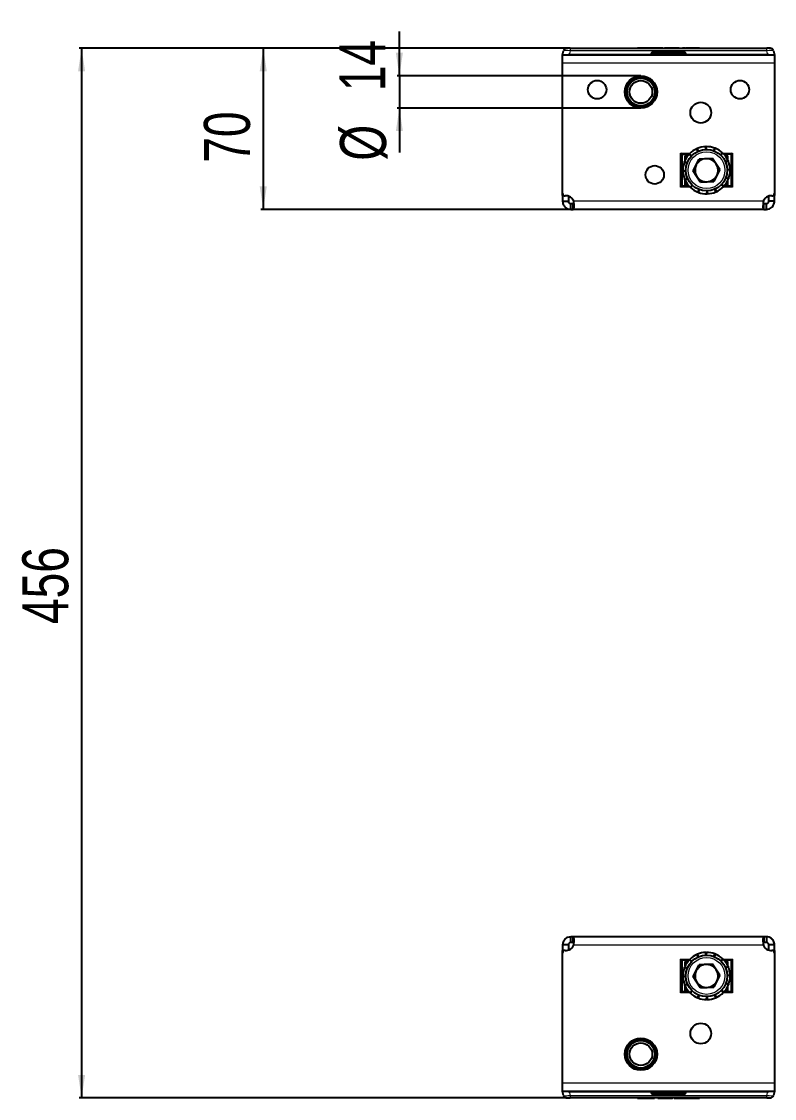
# Model space of a CAD drawing. Header units: millimetres. Extents: x -438 to 2930, y -570 to 593.
# Drawn here: x -438.4 to -111.4, y -569.5 to -101.7 of the extents above; entities that cross this region are included whole.
import ezdxf

# ---------------------------------------------------------------- set-up
doc = ezdxf.new("R2010")
doc.units = ezdxf.units.MM
doc.layers.add('FORMAT', color=7, linetype='Continuous')
doc.styles.add('SLDTEXTSTYLE0', font='TXT', dxfattribs={"width": 0.75})
doc.dimstyles.new('SLDDIMSTYLE0', dxfattribs={"dimtxt": 20, "dimasz": 10, "dimexe": 0, "dimexo": 0.0625, "dimgap": 5, "dimtad": 2, "dimdec": 1, "dimrnd": 1e-09, "dimzin": 12, "dimdsep": 46, "dimtxsty": 'SLDTEXTSTYLE0', "dimsah": 1, "dimcen": 0.09, "dimadec": 0, "dimazin": 3, "dimtfac": 1, "dimtofl": 0, "dimtmove": 0, "dimatfit": 3, "dimfxl": 0, "dimfrac": 2, "dimtolj": 1, "dimtzin": 12, "dimarcsym": 0})
doc.dimstyles.new('SLDDIMSTYLE1', dxfattribs={"dimtxt": 20, "dimasz": 10, "dimexe": 0, "dimexo": 0.0625, "dimgap": 5, "dimtad": 2, "dimdec": 1, "dimrnd": 1e-09, "dimzin": 12, "dimdsep": 46, "dimtxsty": 'SLDTEXTSTYLE0', "dimsah": 1, "dimcen": 0.09, "dimadec": 0, "dimazin": 3, "dimtfac": 1, "dimtmove": 0, "dimatfit": 0, "dimfxl": 0, "dimfrac": 2, "dimtolj": 1, "dimtzin": 12, "dimarcsym": 0})

# ---------------------------------------------------------------- blocks, each defined once
blk = doc.blocks.new('_D_6')
at = {"layer": 'FORMAT'}
for p, q in [((-201.53, -113.3), (-334.43, -113.3)), ((-333.43, -113.3), (-333.43, -183.3)), ((-198.84, -183.3), (-334.43, -183.3))]:
    blk.add_line(p, q, dxfattribs=at)
for points in [[(-333.43, -113.3), (-334.97, -123.3), (-331.89, -123.3)], [(-333.43, -183.3), (-331.89, -173.3), (-334.97, -173.3)]]:
    blk.add_solid(points, dxfattribs=at)
at = {"layer": 'FORMAT', "insert": (-359.21, -163.07), "char_height": 20, "attachment_point": 1, "rotation": 90, "style": 'SLDTEXTSTYLE0'}
blk.add_mtext('70', dxfattribs=at)
blk = doc.blocks.new('_D_7')
at = {"layer": 'FORMAT'}
for p, q in [((-201.53, -113.3), (-413.31, -113.3)), ((-412.31, -113.3), (-412.31, -569.3)), ((-201.53, -569.3), (-413.31, -569.3))]:
    blk.add_line(p, q, dxfattribs=at)
for points in [[(-412.31, -113.3), (-413.85, -123.3), (-410.77, -123.3)], [(-412.31, -569.3), (-410.77, -559.3), (-413.85, -559.3)]]:
    blk.add_solid(points, dxfattribs=at)
at = {"layer": 'FORMAT', "insert": (-438.09, -363.46), "char_height": 20, "attachment_point": 1, "rotation": 90, "style": 'SLDTEXTSTYLE0'}
blk.add_mtext('456', dxfattribs=at)
blk = doc.blocks.new('_D_8')
at = {"layer": 'FORMAT'}
for p, q in [((-274.31, -125.3), (-274.31, -106.07)), ((-169.43, -125.3), (-275.31, -125.3)), ((-274.31, -125.3), (-274.31, -139.3)), ((-169.43, -139.3), (-275.31, -139.3)), ((-274.31, -139.3), (-274.31, -158.53))]:
    blk.add_line(p, q, dxfattribs=at)
for points in [[(-274.31, -125.3), (-272.77, -115.3), (-275.85, -115.3)], [(-274.31, -139.3), (-275.85, -149.3), (-272.77, -149.3)]]:
    blk.add_solid(points, dxfattribs=at)
at = {"layer": 'FORMAT', "char_height": 20, "attachment_point": 1, "rotation": 90, "style": 'SLDTEXTSTYLE0'}
for s, insert in [('14', (-300.39, -131.99)), ('%%c', (-300.09, -162.16))]:
    blk.add_mtext(s, dxfattribs=dict(at, insert=insert))

msp = doc.modelspace()

# ---------------------------------------------------------------- linework, layer by layer
at = {"color": 7, "linetype": 'Continuous', "lineweight": 25}
for p, q in [((-203.42, -116.1), (-202.97, -114.41)), ((-203.42, -116.3), (-203.42, -116.1)), ((-203.42, -119.8), (-203.42, -116.3)), ((-111.42, -116.3), (-203.42, -116.3)), ((-200.07, -113.3), (-201.52, -113.3)), ((-164.92, -116.1), (-200.52, -116.1)), ((-200.07, -113.3), (-114.77, -113.3)), ((-170.85, -113.1), (-170.85, -113.3)), ((-165.19, -113.1), (-165.13, -113.1)), ((-165.13, -113.1), (-165.13, -113.3)), ((-165.13, -113.1), (-164, -113.1)), ((-164.92, -115.6), (-164.92, -116.1)), ((-164.92, -116.3), (-164.92, -116.1)), ((-150.42, -115.1), (-164.42, -115.1)), ((-164, -113.1), (-164, -113.3)), ((-164, -113.1), (-161.34, -113.1)), ((-161.34, -113.1), (-161.34, -113.3)), ((-161.34, -113.1), (-159.85, -113.1)), ((-159.85, -113.1), (-159.85, -113.3)), ((-159.04, -113.07), (-159.04, -113.3)), ((-155.57, -113.1), (-152.74, -113.1)), ((-152.74, -113.1), (-152.74, -113.3)), ((-151.6, -113.1), (-151.6, -113.3)), ((-151.34, -113.1), (-151.34, -113.3)), ((-150.11, -113.1), (-150.11, -113.3)), ((-149.92, -116.1), (-149.92, -115.6)), ((-114.32, -116.1), (-149.92, -116.1)), ((-149.92, -116.3), (-149.92, -116.1)), ((-149.67, -113.1), (-144.43, -113.1)), ((-143.99, -113.1), (-143.99, -113.3)), ((-113.32, -113.3), (-114.77, -113.3)), ((-111.87, -114.41), (-111.42, -116.1)), ((-111.42, -116.1), (-111.42, -116.3)), ((-111.42, -116.3), (-111.42, -119.8)), ((-203.42, -176.4), (-203.42, -119.8)), ((-111.42, -119.8), (-111.42, -176.4)), ((-151.92, -159.3), (-152.27, -158.95)), ((-144.68, -158.12), (-145.2, -156.98)), ((-144.97, -156.88), (-144.57, -158.07)), ((-141.26, -157.3), (-141.31, -156.05)), ((-141.06, -156.05), (-141.14, -157.3)), ((-137.8, -157.86), (-137.36, -156.68)), ((-137.13, -156.77), (-137.68, -157.9)), ((-134.8, -159.69), (-133.96, -158.78)), ((-133.77, -158.95), (-134.71, -159.78)), ((-129.57, -158.95), (-129.92, -159.3)), ((-151.92, -159.3), (-151.92, -173.3)), ((-148.41, -159.3), (-151.92, -159.3)), ((-151.57, -159.65), (-151.92, -159.3)), ((-149.36, -163.17), (-150.53, -162.74)), ((-150.44, -162.5), (-149.32, -163.05)), ((-150.17, -161.88), (-150.17, -160)), ((-149.01, -160), (-150.17, -160)), ((-147.52, -160.18), (-148.44, -159.33)), ((-148.27, -159.15), (-147.44, -160.09)), ((-147.92, -159.55), (-147.92, -159.81)), ((-146.69, -166.58), (-144.05, -161.44)), ((-138.28, -161.16), (-144.05, -161.44)), ((-135.15, -166.02), (-138.28, -161.16)), ((-129.92, -159.3), (-133.43, -159.3)), ((-131.67, -160), (-132.84, -160)), ((-132.74, -162.54), (-131.61, -162.02)), ((-131.51, -162.24), (-132.69, -162.65)), ((-131.67, -161.88), (-131.67, -160)), ((-129.92, -159.3), (-129.92, -173.3)), ((-151.17, -166.44), (-149.92, -166.51)), ((-149.92, -166.64), (-151.16, -166.69)), ((-143.56, -171.43), (-146.69, -166.58)), ((-135.15, -166.02), (-137.8, -171.15)), ((-131.93, -165.95), (-130.68, -165.91)), ((-130.67, -166.16), (-131.92, -166.08)), ((-151.57, -172.95), (-151.92, -173.3)), ((-150.34, -170.35), (-149.15, -169.94)), ((-149.1, -170.06), (-150.24, -170.58)), ((-150.17, -172.6), (-150.17, -170.71)), ((-150.17, -172.6), (-149.01, -172.6)), ((-148.07, -173.64), (-147.13, -172.81)), ((-147.04, -172.9), (-147.89, -173.82)), ((-143.56, -171.43), (-137.8, -171.15)), ((-133.57, -173.44), (-134.41, -172.51)), ((-134.32, -172.41), (-133.4, -173.26)), ((-133.92, -173.05), (-133.92, -172.78)), ((-132.84, -172.6), (-131.67, -172.6)), ((-131.4, -170.09), (-132.53, -169.54)), ((-132.48, -169.42), (-131.31, -169.86)), ((-131.67, -172.6), (-131.67, -170.71)), ((-129.92, -173.3), (-130.27, -172.95)), ((-203.42, -177.29), (-203.42, -176.4)), ((-203.42, -177.29), (-203.42, -179.8)), ((-200.92, -177.51), (-200.92, -179.8)), ((-151.92, -173.3), (-152.27, -173.65)), ((-151.92, -173.3), (-148.41, -173.3)), ((-144.71, -175.82), (-144.16, -174.69)), ((-144.05, -174.74), (-144.48, -175.91)), ((-140.78, -176.55), (-140.7, -175.29)), ((-140.58, -175.29), (-140.53, -176.54)), ((-136.87, -175.71), (-137.28, -174.53)), ((-137.16, -174.47), (-136.64, -175.61)), ((-129.92, -173.3), (-133.43, -173.3)), ((-129.57, -173.65), (-129.92, -173.3)), ((-113.92, -179.8), (-113.92, -177.51)), ((-111.42, -176.4), (-111.42, -177.29)), ((-111.42, -179.8), (-111.42, -177.29)), ((-203.42, -179.8), (-200.92, -179.8)), ((-199.92, -183.3), (-199.92, -180.8)), ((-199.92, -180.8), (-198.83, -180.8)), ((-198.83, -183.3), (-198.83, -180.8)), ((-116.01, -183.3), (-116.01, -180.8)), ((-116.01, -180.8), (-114.92, -180.8)), ((-114.92, -183.3), (-114.92, -180.8)), ((-111.42, -179.8), (-113.92, -179.8)), ((-199.92, -183.3), (-198.83, -183.3)), ((-116.01, -183.3), (-198.83, -183.3)), ((-116.01, -183.3), (-114.92, -183.3)), ((-199.92, -501.8), (-199.92, -499.3)), ((-198.83, -499.3), (-199.92, -499.3)), ((-198.83, -501.8), (-198.83, -499.3)), ((-116.01, -499.3), (-198.83, -499.3)), ((-116.01, -499.3), (-116.01, -501.8)), ((-114.92, -499.3), (-116.01, -499.3)), ((-114.92, -499.3), (-114.92, -501.8)), ((-200.92, -502.8), (-203.42, -502.8)), ((-203.42, -502.8), (-203.42, -505.3)), ((-200.92, -502.8), (-200.92, -505.08)), ((-198.83, -501.8), (-199.92, -501.8)), ((-114.92, -501.8), (-116.01, -501.8)), ((-111.42, -502.8), (-113.92, -502.8)), ((-113.92, -505.08), (-113.92, -502.8)), ((-111.42, -505.3), (-111.42, -502.8)), ((-203.42, -506.2), (-203.42, -505.3)), ((-203.42, -562.8), (-203.42, -506.2)), ((-151.92, -509.3), (-152.27, -508.95)), ((-151.92, -509.3), (-151.92, -523.3)), ((-148.41, -509.3), (-151.92, -509.3)), ((-151.57, -509.65), (-151.92, -509.3)), ((-147.47, -510.12), (-148.38, -509.27)), ((-148.27, -509.3), (-148.35, -509.3)), ((-148.21, -509.09), (-147.38, -510.03)), ((-147.92, -509.55), (-147.92, -509.7)), ((-147.34, -509.99), (-147.92, -509.65)), ((-144.61, -508.09), (-145.12, -506.95)), ((-144.89, -506.85), (-144.49, -508.04)), ((-141.19, -507.3), (-141.22, -506.05)), ((-140.97, -506.05), (-141.06, -507.3)), ((-137.72, -507.88), (-137.28, -506.72)), ((-137.05, -506.81), (-137.61, -507.93)), ((-134.75, -509.75), (-133.89, -508.84)), ((-133.71, -509.01), (-134.66, -509.83)), ((-133.43, -509.3), (-129.92, -509.3)), ((-129.92, -509.3), (-130.27, -509.65)), ((-129.57, -508.95), (-129.92, -509.3)), ((-129.92, -509.3), (-129.92, -523.3)), ((-111.42, -505.3), (-111.42, -506.2)), ((-111.42, -506.2), (-111.42, -562.8)), ((-149.33, -513.1), (-150.5, -512.65)), ((-150.41, -512.42), (-149.29, -512.98)), ((-150.17, -511.88), (-150.17, -510)), ((-149.01, -510), (-150.17, -510)), ((-147.35, -510), (-147.6, -510)), ((-146.69, -516.6), (-144.07, -511.46)), ((-138.3, -511.15), (-144.07, -511.46)), ((-135.16, -515.99), (-138.3, -511.15)), ((-131.67, -510), (-132.84, -510)), ((-132.71, -512.61), (-131.57, -512.1)), ((-131.47, -512.33), (-132.66, -512.72)), ((-131.67, -511.88), (-131.67, -510)), ((-151.17, -516.35), (-149.92, -516.44)), ((-149.92, -516.56), (-151.17, -516.6)), ((-143.54, -521.44), (-146.69, -516.6)), ((-135.16, -515.99), (-137.78, -521.14)), ((-131.93, -516.03), (-130.68, -515.99)), ((-130.67, -516.24), (-131.92, -516.16)), ((-151.92, -523.3), (-152.27, -523.65)), ((-151.57, -522.95), (-151.92, -523.3)), ((-151.92, -523.3), (-148.41, -523.3)), ((-150.37, -520.27), (-149.18, -519.87)), ((-149.13, -519.98), (-150.27, -520.5)), ((-150.17, -522.6), (-150.17, -520.71)), ((-150.17, -522.6), (-149.01, -522.6)), ((-148.13, -523.58), (-147.19, -522.76)), ((-147.1, -522.85), (-147.95, -523.75)), ((-143.54, -521.44), (-137.78, -521.14)), ((-134.5, -522.61), (-133.92, -522.94)), ((-134.49, -522.6), (-134.24, -522.6)), ((-133.64, -523.51), (-134.46, -522.56)), ((-134.37, -522.47), (-133.46, -523.33)), ((-133.92, -523.05), (-133.92, -522.9)), ((-133.5, -523.3), (-133.57, -523.3)), ((-129.92, -523.3), (-133.43, -523.3)), ((-132.84, -522.6), (-131.67, -522.6)), ((-131.43, -520.17), (-132.55, -519.61)), ((-132.51, -519.49), (-131.34, -519.94)), ((-131.67, -522.6), (-131.67, -520.71)), ((-129.92, -523.3), (-130.27, -522.95)), ((-129.57, -523.65), (-129.92, -523.3)), ((-144.8, -525.79), (-144.24, -524.66)), ((-144.12, -524.71), (-144.56, -525.88)), ((-140.87, -526.55), (-140.78, -525.3)), ((-140.66, -525.29), (-140.62, -526.54)), ((-136.95, -525.75), (-137.35, -524.56)), ((-137.23, -524.51), (-136.72, -525.65)), ((-203.42, -566.3), (-203.42, -562.8)), ((-111.42, -562.8), (-111.42, -566.3)), ((-203.42, -566.5), (-203.42, -566.3)), ((-203.42, -566.3), (-111.42, -566.3)), ((-202.97, -568.18), (-203.42, -566.5)), ((-201.52, -569.3), (-200.07, -569.3)), ((-200.52, -566.5), (-164.92, -566.5)), ((-114.77, -569.3), (-200.07, -569.3)), ((-170.85, -569.5), (-170.85, -569.3)), ((-165.17, -569.5), (-170.41, -569.5)), ((-164.92, -566.3), (-164.92, -566.5)), ((-164.92, -566.5), (-164.92, -567)), ((-164.74, -569.5), (-164.74, -569.3)), ((-164.42, -567.5), (-150.42, -567.5)), ((-163.5, -569.5), (-163.5, -569.3)), ((-163.25, -569.5), (-163.25, -569.3)), ((-162.1, -569.5), (-162.1, -569.3)), ((-159.28, -569.5), (-162.1, -569.5)), ((-155.81, -569.52), (-155.81, -569.3)), ((-155, -569.5), (-155, -569.3)), ((-153.51, -569.5), (-155, -569.5)), ((-153.51, -569.5), (-153.51, -569.3)), ((-150.84, -569.5), (-153.51, -569.5)), ((-150.84, -569.5), (-150.84, -569.3)), ((-149.71, -569.5), (-150.84, -569.5)), ((-149.92, -566.3), (-149.92, -566.5)), ((-149.92, -567), (-149.92, -566.5)), ((-149.92, -566.5), (-114.32, -566.5)), ((-149.71, -569.5), (-149.71, -569.3)), ((-149.65, -569.5), (-149.71, -569.5)), ((-143.99, -569.5), (-143.99, -569.3)), ((-114.77, -569.3), (-113.32, -569.3)), ((-111.42, -566.5), (-111.87, -568.18)), ((-111.42, -566.3), (-111.42, -566.5))]:
    msp.add_line(p, q, dxfattribs=at)
at = {"color": 8, "linetype": 'Continuous', "lineweight": 18}
for p, q in [((-200.07, -114.41), (-200.52, -116.1)), ((-200.07, -113.3), (-200.07, -114.41)), ((-114.77, -114.41), (-200.07, -114.41)), ((-168.74, -113.1), (-168.74, -113.3)), ((-164.42, -115.6), (-164.92, -115.6)), ((-164.42, -115.6), (-164.42, -115.1)), ((-164.42, -115.6), (-164.42, -116.3)), ((-150.42, -115.6), (-164.42, -115.6)), ((-157.93, -113.1), (-157.93, -113.3)), ((-155.57, -113.1), (-155.57, -113.3)), ((-150.42, -115.6), (-150.42, -115.1)), ((-150.42, -116.3), (-150.42, -115.6)), ((-150.42, -115.6), (-149.92, -115.6)), ((-149.67, -113.1), (-149.67, -113.3)), ((-144.43, -113.1), (-144.43, -113.3)), ((-114.77, -114.41), (-114.77, -113.3)), ((-114.32, -116.1), (-114.77, -114.41)), ((-111.42, -119.8), (-203.42, -119.8)), ((-152.27, -173.65), (-152.27, -158.95)), ((-152.27, -158.95), (-148.07, -158.95)), ((-134.11, -158.95), (-129.57, -158.95)), ((-129.57, -158.95), (-129.57, -173.65)), ((-148.72, -159.65), (-151.57, -159.65)), ((-151.57, -159.65), (-151.57, -172.95)), ((-130.27, -172.95), (-130.27, -159.3)), ((-151.57, -172.95), (-148.72, -172.95)), ((-133.12, -172.95), (-130.27, -172.95)), ((-202.86, -177.29), (-203.42, -177.29)), ((-147.73, -173.65), (-152.27, -173.65)), ((-129.57, -173.65), (-133.78, -173.65)), ((-111.42, -177.29), (-111.98, -177.29)), ((-116.25, -179.8), (-198.59, -179.8)), ((-198.59, -502.8), (-116.25, -502.8)), ((-203.42, -505.3), (-202.86, -505.3)), ((-152.27, -508.95), (-148.07, -508.95)), ((-152.27, -523.65), (-152.27, -508.95)), ((-148.72, -509.65), (-151.57, -509.65)), ((-151.57, -509.65), (-151.57, -522.95)), ((-133.99, -508.95), (-129.57, -508.95)), ((-130.27, -509.65), (-133.12, -509.65)), ((-130.27, -522.95), (-130.27, -509.65)), ((-129.57, -508.95), (-129.57, -523.65)), ((-111.98, -505.3), (-111.42, -505.3)), ((-147.85, -523.65), (-152.27, -523.65)), ((-151.57, -522.95), (-148.72, -522.95)), ((-129.57, -523.65), (-133.78, -523.65)), ((-133.12, -522.95), (-130.27, -522.95)), ((-203.42, -562.8), (-111.42, -562.8)), ((-200.52, -566.5), (-200.07, -568.18)), ((-200.07, -568.18), (-114.77, -568.18)), ((-200.07, -568.18), (-200.07, -569.3)), ((-170.41, -569.5), (-170.41, -569.3)), ((-165.17, -569.5), (-165.17, -569.3)), ((-164.42, -567), (-164.92, -567)), ((-164.42, -566.3), (-164.42, -567)), ((-164.42, -567), (-164.42, -567.5)), ((-164.42, -567), (-150.42, -567)), ((-159.28, -569.5), (-159.28, -569.3)), ((-156.91, -569.5), (-156.91, -569.3)), ((-150.42, -567), (-150.42, -566.3)), ((-150.42, -567), (-149.92, -567)), ((-150.42, -567), (-150.42, -567.5)), ((-146.1, -569.5), (-146.1, -569.3)), ((-114.77, -568.18), (-114.32, -566.5)), ((-114.77, -569.3), (-114.77, -568.18))]:
    msp.add_line(p, q, dxfattribs=at)
at = {"color": 7, "linetype": 'Continuous', "lineweight": 25}
for centre, radius in [((-169.42, -132.3), 7), ((-169.42, -132.3), 6.5), ((-169.42, -132.3), 6), ((-188.42, -131.3), 4), ((-169.42, -132.3), 4.93), ((-126.42, -131.3), 4), ((-143.42, -141.3), 4.5), ((-140.92, -166.3), 9), ((-163.42, -168.3), 4), ((-140.92, -516.3), 9), ((-143.42, -541.3), 4.5), ((-169.42, -550.3), 7), ((-169.42, -550.3), 6.5), ((-169.42, -550.3), 6), ((-169.42, -550.3), 4.92)]:
    msp.add_circle(centre, radius, dxfattribs=at)
at = {"color": 8, "linetype": 'Continuous', "lineweight": 18}
for centre, radius in [((-169.42, -132.3), 6.25), ((-140.92, -166.3), 8), ((-140.92, -516.3), 8), ((-169.42, -550.3), 6.25)]:
    msp.add_circle(centre, radius, dxfattribs=at)
at = {"color": 7, "linetype": 'Continuous', "lineweight": 25}
for centre, radius, start, end in [((-201.52, -114.8), 1.5, 90, 165), ((-164.42, -115.6), 0.5, 90, 180), ((-150.42, -115.6), 0.5, 0, 90), ((-113.32, -114.8), 1.5, 15, 90), ((-140.92, -166.3), 10.25, 114.6828, 135.7869), ((-140.92, -166.3), 10.25, 92.1828, 113.2869), ((-140.92, -166.3), 10.25, 69.6828, 90.7869), ((-140.92, -166.3), 10.25, 47.1828, 68.2869), ((-140.92, -166.3), 10.25, 24.6828, 45.7869), ((-140.92, -166.3), 10.25, 159.6828, 180.7869), ((-140.92, -166.3), 10.25, 137.1828, 158.2869), ((-140.92, -166.3), 5, 92.7878, 152.7878), ((-140.92, -166.3), 5, 32.7878, 92.7878), ((-140.92, -166.3), 5, 332.7878, 32.7878), ((-140.92, -166.3), 10.25, 2.1828, 23.2869), ((-140.92, -166.3), 10.25, 182.1828, 203.2869), ((-140.92, -166.3), 5, 152.7878, 212.7878), ((-140.92, -166.3), 10.25, 339.6828, 0.7869), ((-140.92, -166.3), 10.25, 204.6828, 225.7869), ((-140.92, -166.3), 5, 212.7878, 272.7878), ((-140.92, -166.3), 5, 272.7878, 332.7878), ((-140.92, -166.3), 10.25, 317.1828, 338.2869), ((-202.42, -176.4), 1, 180, 276.3794), ((-201.92, -180.87), 3.5, 17.8253, 96.3794), ((-140.92, -166.3), 10.25, 227.1828, 248.2869), ((-140.92, -166.3), 10.25, 249.6828, 270.7869), ((-140.92, -166.3), 10.25, 272.1828, 293.2869), ((-140.92, -166.3), 10.25, 294.6828, 315.7869), ((-112.92, -180.87), 3.5, 83.6206, 162.1747), ((-112.42, -176.4), 1, 263.6206, 0), ((-202.42, -506.2), 1, 83.6206, 180), ((-201.92, -501.73), 3.5, 263.6206, 342.1747), ((-112.92, -501.73), 3.5, 197.8253, 276.3794), ((-112.42, -506.2), 1, 0, 96.3794), ((-140.92, -516.3), 10.25, 136.6868, 157.7909), ((-140.92, -516.3), 10.25, 114.1868, 135.2909), ((-140.92, -516.3), 10.25, 91.6868, 112.7909), ((-140.92, -516.3), 10.25, 69.1868, 90.2909), ((-140.92, -516.3), 10.25, 46.6868, 67.7909), ((-140.92, -516.3), 10.25, 24.1868, 45.2909), ((-140.92, -516.3), 10.25, 159.1868, 180.2909), ((-140.92, -516.3), 5, 153.0175, 213.0175), ((-140.92, -516.3), 5, 93.0175, 153.0175), ((-140.92, -516.3), 5, 33.0175, 93.0175), ((-140.92, -516.3), 5, 333.0175, 33.0175), ((-140.92, -516.3), 10.25, 1.6868, 22.7909), ((-140.92, -516.3), 10.25, 181.6868, 202.7909), ((-140.92, -516.3), 5, 213.0175, 273.0175), ((-140.92, -516.3), 5, 273.0175, 333.0175), ((-140.92, -516.3), 10.25, 339.1868, 0.2909), ((-140.92, -516.3), 10.25, 204.1868, 225.2909), ((-140.92, -516.3), 10.25, 226.6868, 247.7909), ((-140.92, -516.3), 10.25, 294.1868, 315.2909), ((-140.92, -516.3), 10.25, 316.6868, 337.7909), ((-140.92, -516.3), 10.25, 249.1868, 270.2909), ((-140.92, -516.3), 10.25, 271.6868, 292.7909), ((-201.52, -567.8), 1.5, 195, 270), ((-164.42, -567), 0.5, 180, 270), ((-150.42, -567), 0.5, 270, 0), ((-113.32, -567.8), 1.5, 270, 345)]:
    msp.add_arc(centre, radius, start, end, dxfattribs=at)
at = {"color": 8, "linetype": 'Continuous', "lineweight": 18}
for centre, major_axis, start_param, end_param in [((-199.97, -114.8), (3, -0.38), 1.621093, 3.124852), ((-114.88, -114.8), (3, 0.38), 0.016741, 1.520499), ((-199.97, -567.8), (3, 0.38), 3.158333, 4.662092), ((-114.88, -567.8), (3, -0.38), 4.762686, 6.266445)]:
    msp.add_ellipse(centre, major_axis=major_axis, ratio=0.123038, start_param=start_param, end_param=end_param, dxfattribs=at)
at = {"color": 7, "linetype": 'Continuous', "lineweight": 25}
for centre, major_axis, start_param, end_param in [((-203.42, -127.69), (3.1, 11.57), 0.067037, 0.253072), ((-111.42, -127.69), (-3.1, 11.57), 6.030113, 6.216148), ((-203.42, -554.91), (3.1, -11.57), 6.030113, 6.216148), ((-111.42, -554.91), (-3.1, -11.57), 0.067037, 0.253072)]:
    msp.add_ellipse(centre, major_axis=major_axis, ratio=0.250563, start_param=start_param, end_param=end_param, dxfattribs=at)
for points, knots in [([(-170.85, -113.1), (-170.48, -113.1), (-169.79, -113.1), (-169.07, -113.1), (-168.74, -113.1)], [0, 0, 0, 0, 0.5368, 1, 1, 1, 1]), ([(-168.74, -113.1), (-168.24, -113.1), (-167.3, -113.1), (-166.11, -113.1), (-165.38, -113.1), (-165.2, -113.1), (-165.19, -113.1)], [0, 0, 0, 0, 0.381983, 0.713352, 0.984017, 1, 1, 1, 1]), ([(-159.02, -113.1), (-159.02, -113.1), (-159.05, -113.1), (-158.89, -113.1), (-158.53, -113.1), (-158.14, -113.1), (-157.93, -113.1)], [0, 0, 0, 0, 0.061615, 0.333035, 0.637399, 1, 1, 1, 1]), ([(-157.93, -113.1), (-157.77, -113.1), (-157.41, -113.1), (-156.61, -113.1), (-155.98, -113.1), (-155.57, -113.1)], [0, 0, 0, 0, 0.2167419, 0.4896426, 1, 1, 1, 1]), ([(-151.34, -113.1), (-151.29, -113.1), (-151.18, -113.1), (-150.88, -113.1), (-150.6, -113.1), (-150.39, -113.1), (-150.33, -113.1)], [0, 0, 0, 0, 0.2552772, 0.5383026, 0.8540781, 1, 1, 1, 1]), ([(-151.17, -113.1), (-151.05, -113.1), (-150.81, -113.1), (-150.51, -113.1), (-150.33, -113.1), (-150.33, -113.1)], [0, 0, 0, 0, 0.466249, 0.997338, 1, 1, 1, 1]), ([(-150.11, -113.1), (-150.1, -113.1), (-150.08, -113.1), (-149.97, -113.1), (-149.83, -113.1), (-149.72, -113.1), (-149.67, -113.1)], [0, 0, 0, 0, 0.285248, 0.560563, 0.777151, 1, 1, 1, 1]), ([(-144.43, -113.1), (-144.36, -113.1), (-144.24, -113.1), (-144.1, -113.1), (-144.01, -113.1), (-144, -113.1), (-143.99, -113.1)], [0, 0, 0, 0, 0.281303, 0.555629, 0.773878, 1, 1, 1, 1]), ([(-145.2, -156.98), (-145.16, -156.97), (-145.11, -156.94), (-145.03, -156.91), (-144.99, -156.89), (-144.97, -156.88)], [0, 0, 0, 0, 0.499981, 0.749988, 1, 1, 1, 1]), ([(-141.31, -156.05), (-141.27, -156.05), (-141.21, -156.05), (-141.12, -156.05), (-141.08, -156.05), (-141.06, -156.05)], [0, 0, 0, 0, 0.499981, 0.749988, 1, 1, 1, 1]), ([(-137.36, -156.68), (-137.32, -156.7), (-137.27, -156.72), (-137.19, -156.75), (-137.15, -156.77), (-137.13, -156.77)], [0, 0, 0, 0, 0.4999808, 0.7499881, 1, 1, 1, 1]), ([(-133.96, -158.78), (-133.92, -158.81), (-133.88, -158.85), (-133.82, -158.91), (-133.79, -158.94), (-133.77, -158.95)], [0, 0, 0, 0, 0.499981, 0.749988, 1, 1, 1, 1]), ([(-150.53, -162.74), (-150.52, -162.7), (-150.5, -162.64), (-150.47, -162.56), (-150.45, -162.52), (-150.44, -162.5)], [0, 0, 0, 0, 0.4999808, 0.7499881, 1, 1, 1, 1]), ([(-148.44, -159.33), (-148.41, -159.3), (-148.37, -159.25), (-148.31, -159.19), (-148.28, -159.16), (-148.27, -159.15)], [0, 0, 0, 0, 0.499981, 0.749988, 1, 1, 1, 1]), ([(-131.61, -162.02), (-131.59, -162.05), (-131.57, -162.11), (-131.53, -162.19), (-131.51, -162.23), (-131.51, -162.24)], [0, 0, 0, 0, 0.4999808, 0.7499881, 1, 1, 1, 1]), ([(-151.16, -166.69), (-151.17, -166.65), (-151.17, -166.58), (-151.17, -166.5), (-151.17, -166.46), (-151.17, -166.44)], [0, 0, 0, 0, 0.499981, 0.749988, 1, 1, 1, 1]), ([(-130.68, -165.91), (-130.68, -165.95), (-130.68, -166.01), (-130.67, -166.09), (-130.67, -166.14), (-130.67, -166.16)], [0, 0, 0, 0, 0.4999808, 0.7499881, 1, 1, 1, 1]), ([(-150.24, -170.58), (-150.25, -170.54), (-150.28, -170.48), (-150.31, -170.41), (-150.33, -170.37), (-150.34, -170.35)], [0, 0, 0, 0, 0.499981, 0.749988, 1, 1, 1, 1]), ([(-131.31, -169.86), (-131.32, -169.89), (-131.35, -169.95), (-131.38, -170.03), (-131.39, -170.07), (-131.4, -170.09)], [0, 0, 0, 0, 0.4999808, 0.7499881, 1, 1, 1, 1]), ([(-147.89, -173.82), (-147.92, -173.79), (-147.96, -173.74), (-148.02, -173.69), (-148.05, -173.66), (-148.07, -173.64)], [0, 0, 0, 0, 0.499981, 0.749988, 1, 1, 1, 1]), ([(-144.48, -175.91), (-144.52, -175.89), (-144.58, -175.87), (-144.66, -175.84), (-144.69, -175.83), (-144.71, -175.82)], [0, 0, 0, 0, 0.499981, 0.749988, 1, 1, 1, 1]), ([(-140.53, -176.54), (-140.57, -176.54), (-140.64, -176.54), (-140.72, -176.54), (-140.76, -176.55), (-140.78, -176.55)], [0, 0, 0, 0, 0.499981, 0.749988, 1, 1, 1, 1]), ([(-136.64, -175.61), (-136.68, -175.63), (-136.74, -175.65), (-136.81, -175.69), (-136.85, -175.7), (-136.87, -175.71)], [0, 0, 0, 0, 0.499981, 0.749988, 1, 1, 1, 1]), ([(-133.4, -173.26), (-133.43, -173.29), (-133.47, -173.34), (-133.53, -173.4), (-133.56, -173.43), (-133.57, -173.44)], [0, 0, 0, 0, 0.499981, 0.749988, 1, 1, 1, 1]), ([(-203.42, -179.8), (-203.4, -180.11), (-203.35, -180.7), (-202.95, -181.65), (-202.24, -182.52), (-201.14, -183.17), (-200.34, -183.25), (-199.92, -183.3)], [0, 0, 0, 0, 0.17084, 0.319217, 0.548103, 0.767822, 1, 1, 1, 1]), ([(-200.92, -179.8), (-200.91, -179.89), (-200.9, -180.05), (-200.81, -180.28), (-200.69, -180.44), (-200.56, -180.57), (-200.42, -180.67), (-200.2, -180.77), (-200.04, -180.79), (-199.92, -180.8)], [0, 0, 0, 0, 0.154359, 0.287283, 0.400435, 0.496544, 0.604314, 0.723151, 1, 1, 1, 1]), ([(-198.83, -183.3), (-198.78, -183.28), (-198.68, -183.25), (-198.54, -182.96), (-198.43, -182.5), (-198.42, -181.87), (-198.44, -181.26), (-198.49, -180.55), (-198.56, -180.05), (-198.59, -179.8)], [0, 0, 0, 0, 0.144067, 0.271276, 0.474907, 0.597997, 0.726338, 0.860245, 1, 1, 1, 1]), ([(-116.25, -179.8), (-116.28, -180.09), (-116.34, -180.64), (-116.41, -181.55), (-116.43, -182.43), (-116.29, -183.15), (-116.11, -183.25), (-116.01, -183.3)], [0, 0, 0, 0, 0.16069, 0.301312, 0.521951, 0.753573, 1, 1, 1, 1]), ([(-114.92, -180.8), (-114.79, -180.78), (-114.58, -180.76), (-114.31, -180.6), (-114.13, -180.43), (-114.02, -180.24), (-113.94, -180.03), (-113.93, -179.88), (-113.92, -179.8)], [0, 0, 0, 0, 0.296302, 0.497469, 0.615497, 0.73607, 0.863114, 1, 1, 1, 1]), ([(-114.92, -183.3), (-114.47, -183.25), (-113.66, -183.16), (-112.75, -182.59), (-112.16, -181.99), (-111.76, -181.36), (-111.48, -180.61), (-111.44, -180.07), (-111.42, -179.8)], [0, 0, 0, 0, 0.254149, 0.448213, 0.574908, 0.708872, 0.850468, 1, 1, 1, 1]), ([(-199.92, -499.3), (-200.38, -499.35), (-201.18, -499.44), (-202.09, -500.01), (-202.68, -500.61), (-203.08, -501.24), (-203.37, -501.98), (-203.4, -502.52), (-203.42, -502.8)], [0, 0, 0, 0, 0.2541487, 0.4482127, 0.5749082, 0.7088724, 0.8504677, 1, 1, 1, 1]), ([(-198.59, -502.8), (-198.56, -502.5), (-198.5, -501.95), (-198.43, -501.05), (-198.41, -500.17), (-198.55, -499.44), (-198.74, -499.35), (-198.83, -499.3)], [0, 0, 0, 0, 0.16069, 0.301312, 0.521951, 0.753573, 1, 1, 1, 1]), ([(-116.01, -499.3), (-116.06, -499.31), (-116.16, -499.35), (-116.31, -499.63), (-116.41, -500.09), (-116.43, -500.72), (-116.41, -501.33), (-116.35, -502.04), (-116.29, -502.54), (-116.25, -502.8)], [0, 0, 0, 0, 0.144067, 0.271276, 0.474907, 0.597997, 0.726338, 0.860245, 1, 1, 1, 1]), ([(-111.42, -502.8), (-111.45, -502.48), (-111.49, -501.89), (-111.89, -500.94), (-112.6, -500.08), (-113.7, -499.42), (-114.51, -499.34), (-114.92, -499.3)], [0, 0, 0, 0, 0.17084, 0.319217, 0.548103, 0.767822, 1, 1, 1, 1]), ([(-199.92, -501.8), (-200.05, -501.81), (-200.26, -501.83), (-200.53, -501.99), (-200.71, -502.17), (-200.83, -502.35), (-200.91, -502.57), (-200.92, -502.72), (-200.92, -502.8)], [0, 0, 0, 0, 0.296302, 0.497469, 0.615497, 0.73607, 0.863114, 1, 1, 1, 1]), ([(-113.92, -502.8), (-113.93, -502.71), (-113.94, -502.54), (-114.03, -502.32), (-114.15, -502.15), (-114.28, -502.02), (-114.42, -501.93), (-114.64, -501.82), (-114.81, -501.81), (-114.92, -501.8)], [0, 0, 0, 0, 0.1543587, 0.2872828, 0.4004353, 0.4965437, 0.6043139, 0.7231511, 1, 1, 1, 1]), ([(-148.38, -509.27), (-148.35, -509.24), (-148.31, -509.19), (-148.25, -509.13), (-148.22, -509.1), (-148.21, -509.09)], [0, 0, 0, 0, 0.499981, 0.749988, 1, 1, 1, 1]), ([(-145.12, -506.95), (-145.08, -506.93), (-145.03, -506.9), (-144.95, -506.87), (-144.91, -506.86), (-144.89, -506.85)], [0, 0, 0, 0, 0.4999808, 0.7499881, 1, 1, 1, 1]), ([(-141.22, -506.05), (-141.18, -506.05), (-141.12, -506.05), (-141.04, -506.05), (-140.99, -506.05), (-140.97, -506.05)], [0, 0, 0, 0, 0.499981, 0.749988, 1, 1, 1, 1]), ([(-137.28, -506.72), (-137.24, -506.73), (-137.18, -506.75), (-137.11, -506.78), (-137.07, -506.8), (-137.05, -506.81)], [0, 0, 0, 0, 0.499981, 0.749988, 1, 1, 1, 1]), ([(-133.89, -508.84), (-133.86, -508.87), (-133.81, -508.91), (-133.76, -508.97), (-133.73, -509), (-133.71, -509.01)], [0, 0, 0, 0, 0.4999808, 0.7499881, 1, 1, 1, 1]), ([(-150.5, -512.65), (-150.49, -512.62), (-150.47, -512.56), (-150.43, -512.48), (-150.42, -512.44), (-150.41, -512.42)], [0, 0, 0, 0, 0.499981, 0.749988, 1, 1, 1, 1]), ([(-131.57, -512.1), (-131.55, -512.14), (-131.53, -512.19), (-131.5, -512.27), (-131.48, -512.31), (-131.47, -512.33)], [0, 0, 0, 0, 0.499981, 0.749988, 1, 1, 1, 1]), ([(-151.17, -516.6), (-151.17, -516.56), (-151.17, -516.49), (-151.17, -516.41), (-151.17, -516.37), (-151.17, -516.35)], [0, 0, 0, 0, 0.499981, 0.749988, 1, 1, 1, 1]), ([(-130.68, -515.99), (-130.67, -516.04), (-130.67, -516.1), (-130.67, -516.18), (-130.67, -516.22), (-130.67, -516.24)], [0, 0, 0, 0, 0.499981, 0.749988, 1, 1, 1, 1]), ([(-150.27, -520.5), (-150.29, -520.46), (-150.31, -520.4), (-150.35, -520.32), (-150.36, -520.29), (-150.37, -520.27)], [0, 0, 0, 0, 0.499981, 0.749988, 1, 1, 1, 1]), ([(-147.95, -523.75), (-147.98, -523.73), (-148.03, -523.68), (-148.09, -523.63), (-148.12, -523.6), (-148.13, -523.58)], [0, 0, 0, 0, 0.499981, 0.749988, 1, 1, 1, 1]), ([(-133.46, -523.33), (-133.49, -523.36), (-133.54, -523.4), (-133.59, -523.46), (-133.62, -523.49), (-133.64, -523.51)], [0, 0, 0, 0, 0.499981, 0.749988, 1, 1, 1, 1]), ([(-131.34, -519.94), (-131.36, -519.98), (-131.38, -520.04), (-131.41, -520.11), (-131.42, -520.15), (-131.43, -520.17)], [0, 0, 0, 0, 0.499981, 0.749988, 1, 1, 1, 1]), ([(-144.56, -525.88), (-144.6, -525.86), (-144.66, -525.84), (-144.74, -525.81), (-144.78, -525.79), (-144.8, -525.79)], [0, 0, 0, 0, 0.499981, 0.749988, 1, 1, 1, 1]), ([(-140.62, -526.54), (-140.66, -526.54), (-140.72, -526.54), (-140.81, -526.55), (-140.85, -526.55), (-140.87, -526.55)], [0, 0, 0, 0, 0.499981, 0.749988, 1, 1, 1, 1]), ([(-136.72, -525.65), (-136.76, -525.66), (-136.82, -525.69), (-136.89, -525.72), (-136.93, -525.74), (-136.95, -525.75)], [0, 0, 0, 0, 0.499981, 0.749988, 1, 1, 1, 1]), ([(-170.41, -569.5), (-170.48, -569.5), (-170.61, -569.5), (-170.75, -569.5), (-170.83, -569.5), (-170.84, -569.5), (-170.85, -569.5)], [0, 0, 0, 0, 0.281303, 0.555629, 0.773878, 1, 1, 1, 1]), ([(-164.74, -569.5), (-164.74, -569.5), (-164.76, -569.5), (-164.88, -569.5), (-165.02, -569.5), (-165.12, -569.5), (-165.17, -569.5)], [0, 0, 0, 0, 0.285248, 0.560563, 0.777151, 1, 1, 1, 1]), ([(-163.5, -569.5), (-163.55, -569.5), (-163.66, -569.5), (-163.96, -569.5), (-164.24, -569.5), (-164.45, -569.5), (-164.51, -569.5)], [0, 0, 0, 0, 0.255277, 0.538303, 0.854078, 1, 1, 1, 1]), ([(-163.68, -569.5), (-163.79, -569.5), (-164.03, -569.5), (-164.34, -569.5), (-164.51, -569.5), (-164.51, -569.5)], [0, 0, 0, 0, 0.466249, 0.997338, 1, 1, 1, 1]), ([(-156.91, -569.5), (-157.07, -569.5), (-157.43, -569.5), (-158.23, -569.5), (-158.86, -569.5), (-159.28, -569.5)], [0, 0, 0, 0, 0.216742, 0.489643, 1, 1, 1, 1]), ([(-155.82, -569.5), (-155.82, -569.5), (-155.79, -569.5), (-155.95, -569.5), (-156.32, -569.5), (-156.7, -569.5), (-156.91, -569.5)], [0, 0, 0, 0, 0.061615, 0.333035, 0.637399, 1, 1, 1, 1]), ([(-146.1, -569.5), (-146.61, -569.5), (-147.54, -569.5), (-148.73, -569.5), (-149.46, -569.5), (-149.64, -569.5), (-149.65, -569.5)], [0, 0, 0, 0, 0.381983, 0.713352, 0.984017, 1, 1, 1, 1]), ([(-143.99, -569.5), (-144.36, -569.5), (-145.05, -569.5), (-145.77, -569.5), (-146.1, -569.5)], [0, 0, 0, 0, 0.5368, 1, 1, 1, 1])]:
    msp.add_open_spline(points, degree=3, knots=knots, dxfattribs=at)
at = {"color": 8, "linetype": 'Continuous', "lineweight": 18}
for points, knots in [([(-147.92, -159.55), (-147.92, -159.55), (-147.93, -159.55), (-147.95, -159.56), (-147.98, -159.57), (-148.03, -159.6), (-148.09, -159.62), (-148.17, -159.64), (-148.23, -159.64), (-148.27, -159.65)], [0, 0, 0, 0, 0.114765, 0.239215, 0.374136, 0.520145, 0.663765, 0.791408, 1, 1, 1, 1]), ([(-133.57, -172.95), (-133.61, -172.95), (-133.67, -172.95), (-133.75, -172.97), (-133.81, -173), (-133.86, -173.02), (-133.9, -173.03), (-133.92, -173.04), (-133.92, -173.05), (-133.92, -173.05)], [0, 0, 0, 0, 0.208592, 0.336235, 0.479855, 0.625864, 0.760785, 0.885235, 1, 1, 1, 1]), ([(-147.92, -509.55), (-147.92, -509.55), (-147.93, -509.55), (-147.95, -509.56), (-147.98, -509.57), (-148.01, -509.59), (-148.03, -509.6)], [0, 0, 0, 0, 0.223996, 0.466894, 0.730231, 1, 1, 1, 1]), ([(-133.81, -523), (-133.83, -523.01), (-133.86, -523.02), (-133.9, -523.03), (-133.92, -523.04), (-133.92, -523.05), (-133.92, -523.05)], [0, 0, 0, 0, 0.269769, 0.533106, 0.776004, 1, 1, 1, 1])]:
    msp.add_open_spline(points, degree=3, knots=knots, dxfattribs=at)

# ---------------------------------------------------------------- dimensions: what is measured, and where the dimension line sits
at = {"layer": 'FORMAT'}
dim = msp.add_linear_dim(base=(-274.31, -139.3), p1=(-169.42, -125.3), p2=(-169.42, -139.3), angle=90, text='%%c<>', dimstyle='SLDDIMSTYLE1', dxfattribs=at)
dim.commit()
dim.dimension.update_dxf_attribs({"geometry": '_D_8', "text_midpoint": (-274.31, -132.3), "dimtype": 160})
for base, p2, picture, middle in [((-412.31, -569.3), (-201.52, -569.3), '_D_7', (-412.31, -341.3)), ((-333.43, -183.3), (-198.83, -183.3), '_D_6', (-333.43, -148.3))]:
    dim = msp.add_linear_dim(base=base, p1=(-201.52, -113.3), p2=p2, angle=90, dimstyle='SLDDIMSTYLE0', dxfattribs=at)
    dim.commit()
    dim.dimension.update_dxf_attribs({"geometry": picture, "text_midpoint": middle, "dimtype": 160})

doc.saveas('drawing.dxf')
